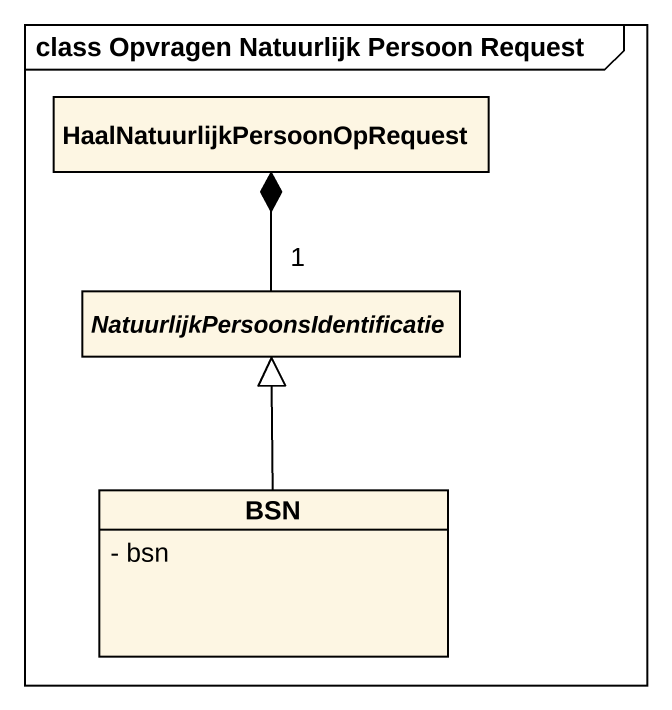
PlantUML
@startuml
mainframe class Opvragen Natuurlijk Persoon Request
hide circle
hide empty members
skinparam classAttributeIconSize 0
class "HaalNatuurlijkPersoonOpRequest" as HaalNatuurlijkPersoonOpReque
abstract class "NatuurlijkPersoonsIdentificatie" as NatuurlijkPersoonsIdentifica
class BSN {
  - bsn
}
NatuurlijkPersoonsIdentifica "1" -up-* HaalNatuurlijkPersoonOpReque
BSN -up-|> NatuurlijkPersoonsIdentifica
@enduml
